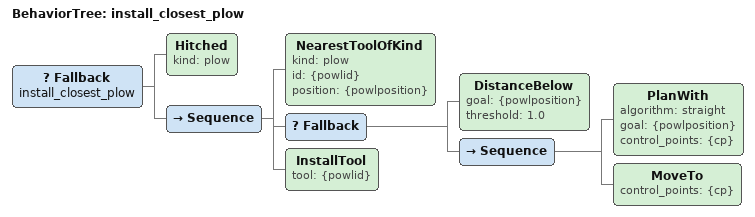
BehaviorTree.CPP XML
<?xml version="1.0"?>
<root BTCPP_format="4">
  <BehaviorTree ID="install_closest_plow">
    <Fallback name="install_closest_plow">
      <Hitched kind="plow"/>
      <Sequence>
        <NearestToolOfKind kind="plow" id="{powlid}" position="{powlposition}"/>
        <Fallback>
          <DistanceBelow goal="{powlposition}" threshold="1.0"/>
          <Sequence>
            <PlanWith algorithm="straight" goal="{powlposition}" control_points="{cp}"/>
            <MoveTo control_points="{cp}"/>
          </Sequence>
        </Fallback>
        <InstallTool tool="{powlid}"/>
      </Sequence>
    </Fallback>
  </BehaviorTree>

</root>
